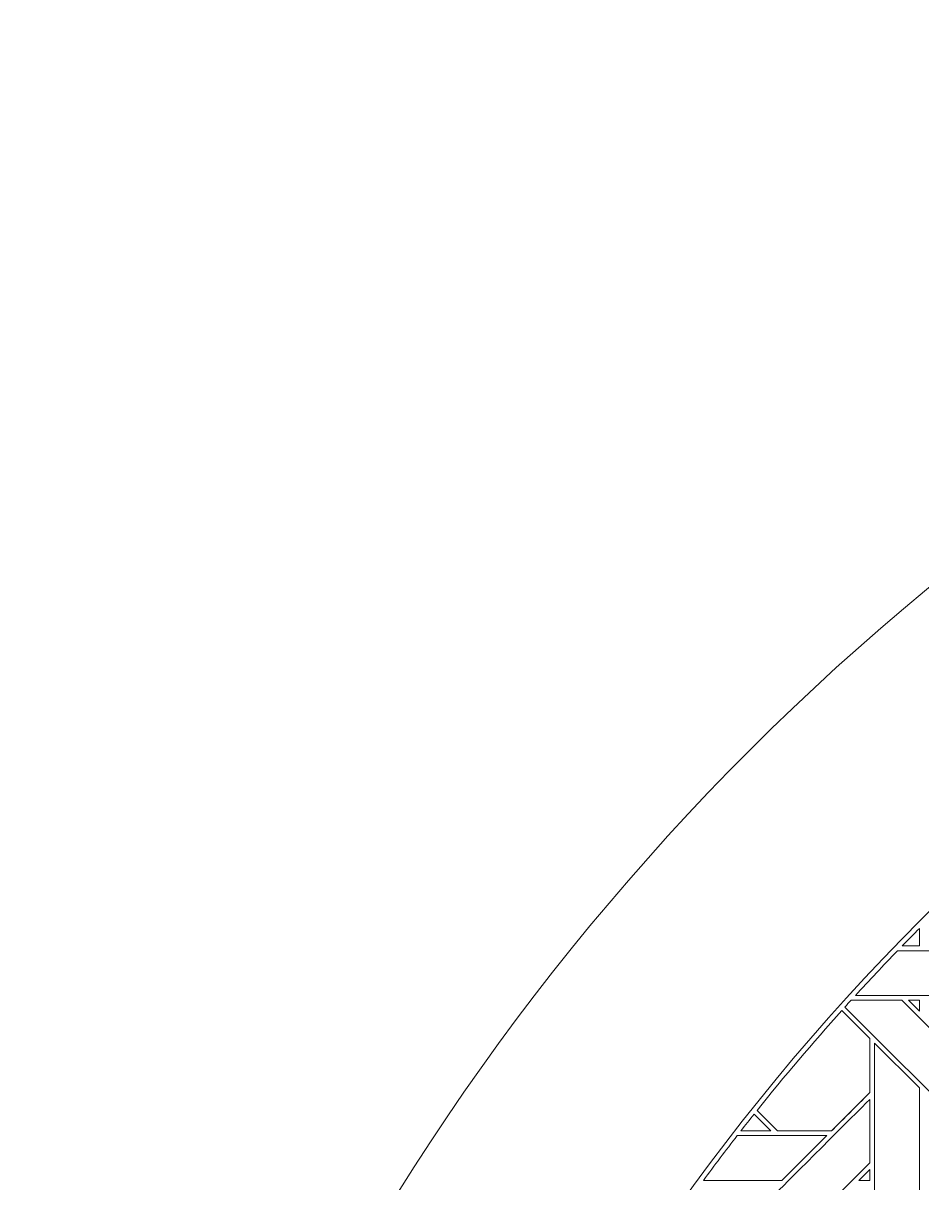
# Model space of a CAD drawing. Header units: inches. Extents: x 3.4 to 21.4, y 0.1 to 18.1.
# Drawn here: x 3.383 to 6.642, y 13.888 to 18.095 of the extents above; entities that cross this region are included whole.
import ezdxf

# ---------------------------------------------------------------- set-up
doc = ezdxf.new("R2010")
doc.units = ezdxf.units.IN
doc.header["$MEASUREMENT"] = 0
doc.layers.add('Design', color=7, linetype='Continuous', lineweight=0)

msp = doc.modelspace()

# ---------------------------------------------------------------- linework, layer by layer
at = {"layer": 'Design'}
for points, knots in [([(12.3829, 18.0948), (7.4123, 18.0948), (3.3829, 14.0653), (3.3829, 9.0948), (3.3829, 4.1242), (7.4123, 0.0948), (12.3829, 0.0948), (17.3534, 0.0948), (21.3829, 4.1242), (21.3829, 9.0948), (21.3829, 14.0653), (17.3534, 18.0948), (12.3829, 18.0948)], [0, 0, 0, 0, 1, 1, 1, 2, 2, 2, 3, 3, 3, 4, 4, 4, 4]), ([(12.3829, 17.2202), (7.8953, 17.2202), (4.2574, 13.5823), (4.2574, 9.0948), (4.2574, 4.6072), (7.8953, 0.9693), (12.3829, 0.9693), (16.8704, 0.9693), (20.5083, 4.6072), (20.5083, 9.0948), (20.5083, 13.5823), (16.8704, 17.2202), (12.3829, 17.2202)], [0, 0, 0, 0, 1, 1, 1, 2, 2, 2, 3, 3, 3, 4, 4, 4, 4]), ([(6.6329, 14.8103), (6.6329, 14.8103), (6.6329, 14.7468), (6.6329, 14.7468), (6.6329, 14.7468), (6.5704, 14.7468), (6.5704, 14.7468), (6.5911, 14.7681), (6.6119, 14.7892), (6.6329, 14.8103)], [0, 0, 0, 0, 1, 1, 1, 2, 2, 2, 3, 3, 3, 3]), ([(6.5539, 14.7296), (6.5539, 14.7296), (6.7304, 14.7296), (6.7304, 14.7296), (6.7304, 14.7296), (6.7304, 14.5668), (6.7304, 14.5668), (6.7304, 14.5668), (6.4007, 14.5668), (6.4007, 14.5668), (6.451, 14.6218), (6.5021, 14.6761), (6.5539, 14.7296)], [0, 0, 0, 0, 1, 1, 1, 2, 2, 2, 3, 3, 3, 4, 4, 4, 4]), ([(6.3849, 14.5497), (6.3849, 14.5497), (6.5694, 14.5497), (6.5694, 14.5497), (6.5694, 14.5497), (7.043, 14.076), (7.043, 14.076), (7.043, 14.076), (6.812, 14.076), (6.812, 14.076), (6.812, 14.076), (6.3629, 14.5253), (6.3629, 14.5253), (6.3702, 14.5334), (6.3775, 14.5416), (6.3849, 14.5497)], [0, 0, 0, 0, 1, 1, 1, 2, 2, 2, 3, 3, 3, 4, 4, 4, 5, 5, 5, 5]), ([(6.633, 14.5497), (6.633, 14.5497), (6.633, 14.5099), (6.633, 14.5099), (6.633, 14.5099), (6.5935, 14.5497), (6.5935, 14.5497), (6.5935, 14.5497), (6.633, 14.5497), (6.633, 14.5497)], [0, 0, 0, 0, 1, 1, 1, 2, 2, 2, 3, 3, 3, 3]), ([(6.4528, 14.4111), (6.4528, 14.4111), (6.4528, 14.2148), (6.4528, 14.2148), (6.435, 14.1969), (6.3231, 14.0852), (6.3141, 14.0762), (6.3141, 14.0762), (6.1184, 14.0762), (6.1184, 14.0762), (6.1184, 14.0762), (6.0444, 14.1502), (6.0444, 14.1502), (6.1432, 14.274), (6.2456, 14.3948), (6.3514, 14.5125), (6.3514, 14.5125), (6.4528, 14.4111), (6.4528, 14.4111)], [0, 0, 0, 0, 1, 1, 1, 2, 2, 2, 3, 3, 3, 4, 4, 4, 5, 5, 5, 6, 6, 6, 6]), ([(6.3514, 14.5125), (6.3514, 14.5125), (6.453, 14.411), (6.453, 14.411), (6.453, 14.411), (6.453, 14.2147), (6.453, 14.2147), (6.4348, 14.1964), (6.323, 14.0848), (6.3143, 14.0761), (6.3143, 14.0761), (6.1185, 14.0761), (6.1185, 14.0761), (6.1185, 14.0761), (6.0444, 14.1502), (6.0444, 14.1502), (6.1432, 14.274), (6.2456, 14.3948), (6.3514, 14.5125)], [0, 0, 0, 0, 1, 1, 1, 2, 2, 2, 3, 3, 3, 4, 4, 4, 5, 5, 5, 6, 6, 6, 6]), ([(6.4701, 13.798), (6.4701, 13.798), (6.4701, 14.3939), (6.4701, 14.3939), (6.4701, 14.3939), (6.6329, 14.2317), (6.6329, 14.2317), (6.6329, 14.2317), (6.6329, 13.798), (6.6329, 13.798), (6.6329, 13.798), (6.4701, 13.798), (6.4701, 13.798)], [0, 0, 0, 0, 1, 1, 1, 2, 2, 2, 3, 3, 3, 4, 4, 4, 4]), ([(6.1154, 13.8528), (6.1567, 13.8939), (6.3965, 14.1338), (6.453, 14.1903), (6.453, 14.1903), (6.453, 13.9603), (6.453, 13.9603), (6.453, 13.9603), (5.9793, 13.4866), (5.9793, 13.4866), (5.9793, 13.4866), (5.9793, 13.7167), (5.9793, 13.7167), (5.9793, 13.7167), (6.1154, 13.8528), (6.1154, 13.8528)], [0, 0, 0, 0, 1, 1, 1, 2, 2, 2, 3, 3, 3, 4, 4, 4, 5, 5, 5, 5]), ([(6.0336, 14.1367), (6.0336, 14.1367), (6.0943, 14.076), (6.0943, 14.076), (6.0943, 14.076), (5.9858, 14.076), (5.9858, 14.076), (6.0017, 14.0964), (6.0176, 14.1166), (6.0336, 14.1367)], [0, 0, 0, 0, 1, 1, 1, 2, 2, 2, 3, 3, 3, 3]), ([(5.9724, 14.0588), (5.9724, 14.0588), (6.2972, 14.0588), (6.2972, 14.0588), (6.2972, 14.0588), (6.1344, 13.8961), (6.1344, 13.8961), (6.1344, 13.8961), (5.8495, 13.8961), (5.8495, 13.8961), (5.8898, 13.9509), (5.9308, 14.0051), (5.9724, 14.0588)], [0, 0, 0, 0, 1, 1, 1, 2, 2, 2, 3, 3, 3, 4, 4, 4, 4]), ([(6.453, 13.8961), (6.453, 13.8961), (6.4132, 13.8961), (6.4132, 13.8961), (6.4132, 13.8961), (6.453, 13.9359), (6.453, 13.9359), (6.453, 13.9359), (6.453, 13.8961), (6.453, 13.8961)], [0, 0, 0, 0, 1, 1, 1, 2, 2, 2, 3, 3, 3, 3])]:
    msp.add_open_spline(points, degree=3, knots=knots, dxfattribs=at)

doc.saveas('drawing.dxf')
